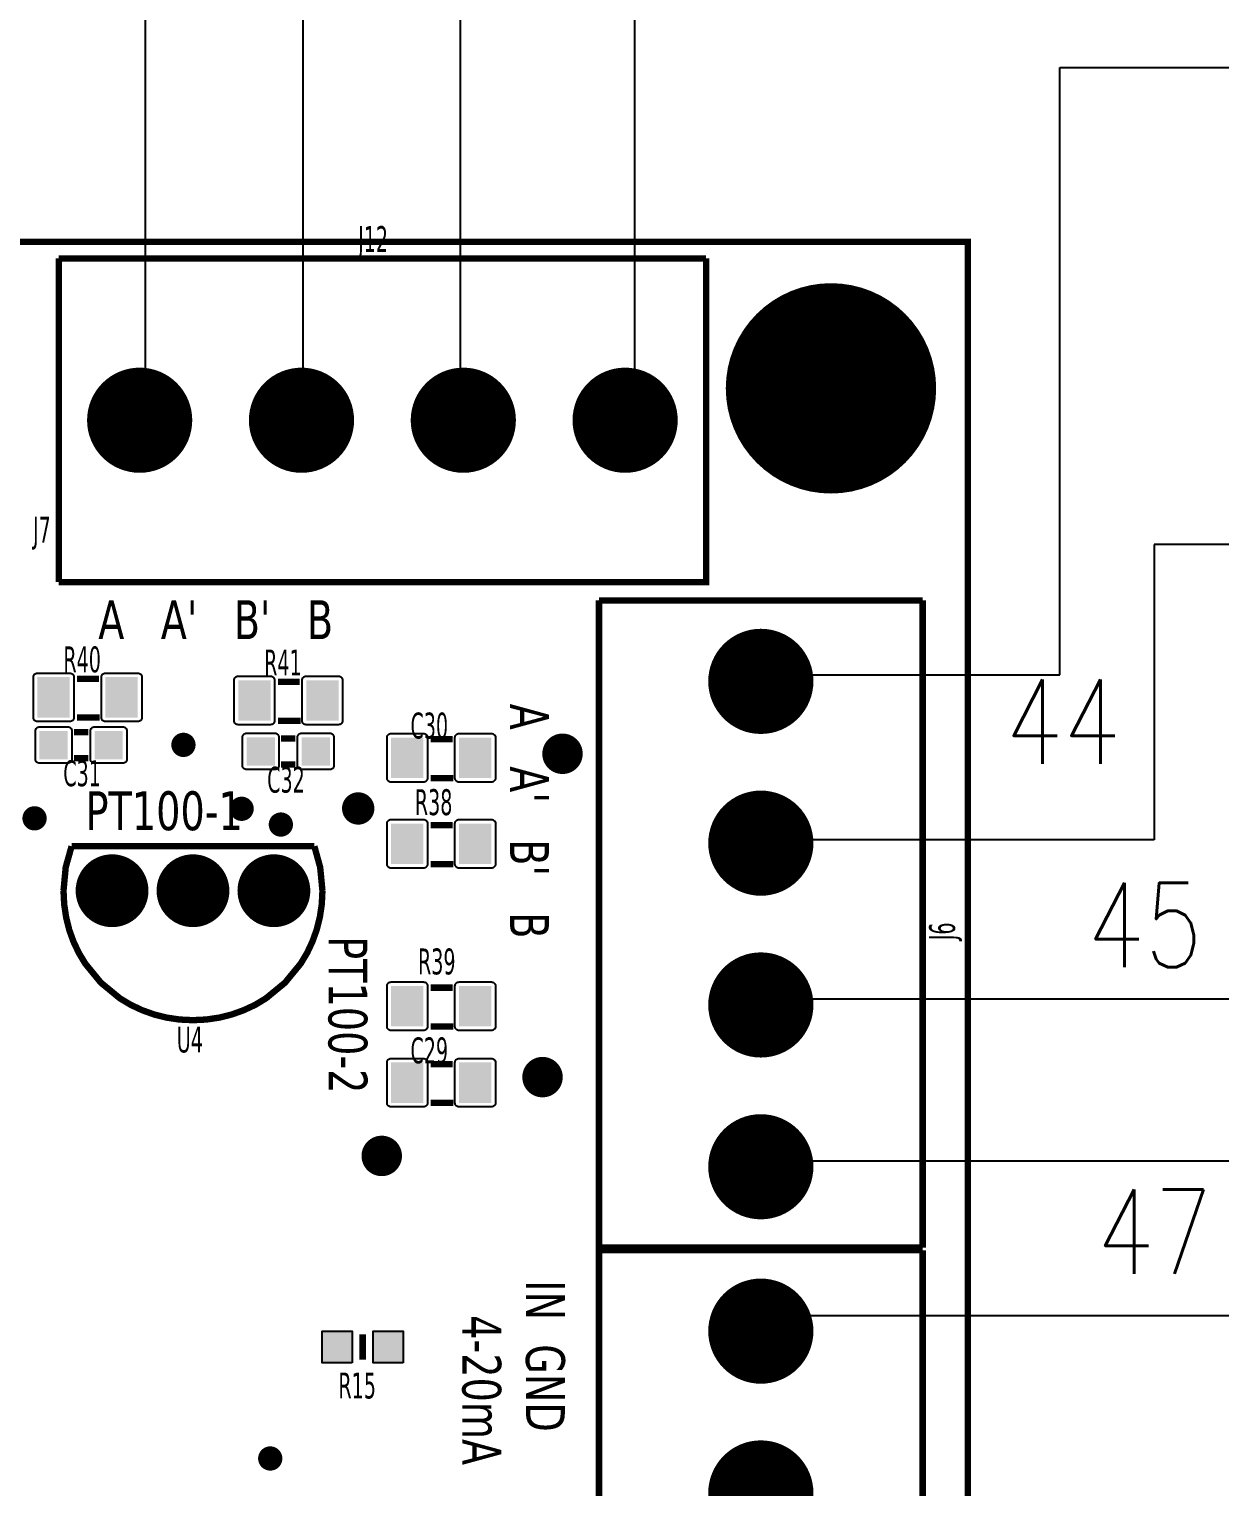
# Model space of a CAD drawing. Header units: millimetres. Extents: x 124 to 302, y 105 to 223.
# Drawn here: x 137.292 to 139.058, y 109.151 to 111.313 of the extents above; entities that cross this region are included whole.
import ezdxf
from ezdxf.enums import TextEntityAlignment as Align

# ---------------------------------------------------------------- set-up
doc = ezdxf.new("R2010")
doc.units = ezdxf.units.MM
for name, color, linetype in [('DESC', 250, 'Continuous'), ('WIREFIXED', 7, 'Continuous'), ('WIRES', 7, 'Continuous')]:
    doc.layers.add(name, color=color, linetype=linetype)
doc.styles.get("Standard").update_dxf_attribs({"font": 'tahoma.ttf'})
doc.styles.add('WD', font='romans.shx')

# ---------------------------------------------------------------- blocks, each defined once
blk = doc.blocks.new('RPAD')
blk.add_trace([(-0.5, -0.5), (-0.5, 0.5), (0.5, -0.5), (0.5, 0.5)])
blk = doc.blocks.new('EPAD')
at = {"const_width": 0.5}
blk.add_lwpolyline([(-0.25, 0, 1), (0.25, 0, 1)], format="xyb", close=True, dxfattribs=at)
blk = doc.blocks.new('oard')
at = {"const_width": 0.00787}
for points in [[(155.9889, 119.4043), (162.6345, 119.4043), (162.6345, 122.5185), (155.9889, 122.5185), (155.9889, 119.4043)], [(155.9889, 119.4043), (162.6345, 119.4043), (162.6345, 122.5185), (155.9889, 122.5185), (155.9889, 119.4043)], [(155.9889, 119.4043), (162.6345, 119.4043), (162.6345, 122.5185), (155.9889, 122.5185), (155.9889, 119.4043)], [(161.5109, 122.498), (161.5109, 122.098)], [(162.3109, 122.498), (162.3109, 122.098), (161.5109, 122.098)], [(161.5109, 122.498), (162.3109, 122.498)], [(161.5109, 122.498), (161.5109, 122.098)], [(162.3109, 122.498), (162.3109, 122.098), (161.5109, 122.098)], [(161.5109, 122.498), (162.3109, 122.498)], [(161.5109, 122.498), (161.5109, 122.098)], [(162.3109, 122.498), (162.3109, 122.098), (161.5109, 122.098)], [(161.5109, 122.498), (162.3109, 122.498)], [(162.5786, 122.0752), (162.1786, 122.0752)], [(162.5786, 121.2752), (162.1786, 121.2752), (162.1786, 122.0752)], [(162.5786, 122.0752), (162.1786, 122.0752)], [(162.5786, 121.2752), (162.1786, 121.2752), (162.1786, 122.0752)], [(162.5786, 122.0752), (162.1786, 122.0752)], [(162.5786, 121.2752), (162.1786, 121.2752), (162.1786, 122.0752)], [(162.5786, 122.0752), (162.5786, 121.2752)], [(162.5786, 122.0752), (162.5786, 121.2752)], [(162.5786, 122.0752), (162.5786, 121.2752)], [(161.5336, 121.9785), (161.5606, 121.9785)], [(161.5336, 121.9785), (161.5606, 121.9785)], [(161.5336, 121.9785), (161.5606, 121.9785)], [(161.7817, 121.9746), (161.8087, 121.9746)], [(161.7817, 121.9746), (161.8087, 121.9746)], [(161.7817, 121.9746), (161.8087, 121.9746)], [(161.5336, 121.9305), (161.5616, 121.9305)], [(161.5336, 121.9305), (161.5616, 121.9305)], [(161.5336, 121.9305), (161.5616, 121.9305)], [(161.5296, 121.9124), (161.5476, 121.9124)], [(161.5296, 121.9124), (161.5476, 121.9124)], [(161.5296, 121.9124), (161.5476, 121.9124)], [(161.7817, 121.9266), (161.8097, 121.9266)], [(161.7817, 121.9266), (161.8097, 121.9266)], [(161.7817, 121.9266), (161.8097, 121.9266)], [(161.7855, 121.9046), (161.8035, 121.9046)], [(161.7855, 121.9046), (161.8035, 121.9046)], [(161.7855, 121.9046), (161.8035, 121.9046)], [(161.9706, 121.9037), (161.9976, 121.9037)], [(161.9706, 121.9037), (161.9976, 121.9037)], [(161.9706, 121.9037), (161.9976, 121.9037)], [(161.5296, 121.8804), (161.5476, 121.8804)], [(161.5296, 121.8804), (161.5476, 121.8804)], [(161.5296, 121.8804), (161.5476, 121.8804)], [(161.7855, 121.8726), (161.8035, 121.8726)], [(161.7855, 121.8726), (161.8035, 121.8726)], [(161.7855, 121.8726), (161.8035, 121.8726)], [(161.9706, 121.8557), (161.9986, 121.8557)], [(161.9706, 121.8557), (161.9986, 121.8557)], [(161.9706, 121.8557), (161.9986, 121.8557)], [(161.9706, 121.7974), (161.9976, 121.7974)], [(161.9706, 121.7974), (161.9976, 121.7974)], [(161.9706, 121.7974), (161.9976, 121.7974)], [(161.5168, 121.7164), (161.5195, 121.7454), (161.5268, 121.7714)], [(161.5168, 121.7164), (161.5195, 121.7454), (161.5268, 121.7714)], [(161.5168, 121.7164), (161.5195, 121.7454), (161.5268, 121.7714)], [(161.8268, 121.7714), (161.5268, 121.7714)], [(161.8268, 121.7714), (161.5268, 121.7714)], [(161.8268, 121.7714), (161.5268, 121.7714)], [(161.8368, 121.7164), (161.834, 121.7454), (161.8268, 121.7714)], [(161.8368, 121.7164), (161.834, 121.7454), (161.8268, 121.7714)], [(161.8368, 121.7164), (161.834, 121.7454), (161.8268, 121.7714)], [(161.9706, 121.7494), (161.9986, 121.7494)], [(161.9706, 121.7494), (161.9986, 121.7494)], [(161.9706, 121.7494), (161.9986, 121.7494)], [(161.5168, 121.7164), (161.5176, 121.6998), (161.52, 121.6837), (161.5238, 121.6682), (161.5291, 121.6535), (161.5358, 121.6394), (161.5437, 121.6263), (161.563, 121.6027), (161.5866, 121.5833), (161.5998, 121.5754), (161.6138, 121.5688), (161.6286, 121.5635), (161.6441, 121.5596), (161.6601, 121.5572), (161.6768, 121.5564)], [(161.5168, 121.7164), (161.5176, 121.6998), (161.52, 121.6837), (161.5238, 121.6682), (161.5291, 121.6535), (161.5358, 121.6394), (161.5437, 121.6263), (161.563, 121.6027), (161.5866, 121.5833), (161.5998, 121.5754), (161.6138, 121.5688), (161.6286, 121.5635), (161.6441, 121.5596), (161.6601, 121.5572), (161.6768, 121.5564)], [(161.5168, 121.7164), (161.5176, 121.6998), (161.52, 121.6837), (161.5238, 121.6682), (161.5291, 121.6535), (161.5358, 121.6394), (161.5437, 121.6263), (161.563, 121.6027), (161.5866, 121.5833), (161.5998, 121.5754), (161.6138, 121.5688), (161.6286, 121.5635), (161.6441, 121.5596), (161.6601, 121.5572), (161.6768, 121.5564)], [(161.8368, 121.7164), (161.836, 121.6998), (161.8336, 121.6837), (161.8297, 121.6682), (161.8244, 121.6535), (161.8178, 121.6394), (161.8099, 121.6263), (161.7905, 121.6027), (161.7669, 121.5833), (161.7538, 121.5754), (161.7397, 121.5688), (161.725, 121.5635), (161.7095, 121.5596), (161.6934, 121.5572), (161.6768, 121.5564)], [(161.8368, 121.7164), (161.836, 121.6998), (161.8336, 121.6837), (161.8297, 121.6682), (161.8244, 121.6535), (161.8178, 121.6394), (161.8099, 121.6263), (161.7905, 121.6027), (161.7669, 121.5833), (161.7538, 121.5754), (161.7397, 121.5688), (161.725, 121.5635), (161.7095, 121.5596), (161.6934, 121.5572), (161.6768, 121.5564)], [(161.8368, 121.7164), (161.836, 121.6998), (161.8336, 121.6837), (161.8297, 121.6682), (161.8244, 121.6535), (161.8178, 121.6394), (161.8099, 121.6263), (161.7905, 121.6027), (161.7669, 121.5833), (161.7538, 121.5754), (161.7397, 121.5688), (161.725, 121.5635), (161.7095, 121.5596), (161.6934, 121.5572), (161.6768, 121.5564)], [(161.9706, 121.5966), (161.9976, 121.5966)], [(161.9706, 121.5966), (161.9976, 121.5966)], [(161.9706, 121.5966), (161.9976, 121.5966)], [(161.9706, 121.5486), (161.9986, 121.5486)], [(161.9706, 121.5486), (161.9986, 121.5486)], [(161.9706, 121.5486), (161.9986, 121.5486)], [(161.9706, 121.5021), (161.9976, 121.5021)], [(161.9706, 121.5021), (161.9976, 121.5021)], [(161.9706, 121.5021), (161.9976, 121.5021)], [(161.9706, 121.4541), (161.9986, 121.4541)], [(161.9706, 121.4541), (161.9986, 121.4541)], [(161.9706, 121.4541), (161.9986, 121.4541)], [(162.5786, 121.272), (162.1786, 121.272)], [(162.1786, 121.272), (162.1786, 120.872)], [(162.5786, 121.272), (162.1786, 121.272)], [(162.1786, 121.272), (162.1786, 120.872)], [(162.5786, 121.272), (162.1786, 121.272)], [(162.1786, 121.272), (162.1786, 120.872)], [(162.5786, 121.272), (162.5786, 120.872)], [(162.5786, 121.272), (162.5786, 120.872)], [(162.5786, 121.272), (162.5786, 120.872)], [(161.8865, 121.1366), (161.8865, 121.1681)], [(161.8865, 121.1366), (161.8865, 121.1681)], [(161.8865, 121.1366), (161.8865, 121.1681)]]:
    blk.add_lwpolyline(points, dxfattribs=at)
for points in [[(161.4846, 121.9855), (161.5246, 121.9855), (161.5256, 121.9854), (161.5266, 121.9851), (161.5274, 121.9847), (161.5282, 121.9841), (161.5288, 121.9833), (161.5292, 121.9825), (161.5295, 121.9815), (161.5296, 121.9805), (161.5296, 121.9305), (161.5295, 121.9295), (161.5292, 121.9285), (161.5288, 121.9277), (161.5282, 121.9269), (161.5274, 121.9263), (161.5266, 121.9259), (161.5256, 121.9256), (161.5246, 121.9255), (161.4846, 121.9255), (161.4836, 121.9256), (161.4827, 121.9259), (161.4818, 121.9263), (161.4811, 121.9269), (161.4805, 121.9277), (161.48, 121.9285), (161.4797, 121.9295), (161.4796, 121.9305), (161.4796, 121.9805), (161.4797, 121.9815), (161.48, 121.9825), (161.4805, 121.9833), (161.4811, 121.9841), (161.4818, 121.9847), (161.4827, 121.9851), (161.4836, 121.9854), (161.4846, 121.9855)], [(161.5686, 121.9855), (161.6086, 121.9855), (161.6096, 121.9854), (161.6106, 121.9851), (161.6114, 121.9847), (161.6122, 121.9841), (161.6128, 121.9833), (161.6132, 121.9825), (161.6135, 121.9815), (161.6136, 121.9805), (161.6136, 121.9305), (161.6135, 121.9295), (161.6132, 121.9285), (161.6128, 121.9277), (161.6122, 121.9269), (161.6114, 121.9263), (161.6106, 121.9259), (161.6096, 121.9256), (161.6086, 121.9255), (161.5686, 121.9255), (161.5676, 121.9256), (161.5667, 121.9259), (161.5658, 121.9263), (161.5651, 121.9269), (161.5645, 121.9277), (161.564, 121.9285), (161.5637, 121.9295), (161.5636, 121.9305), (161.5636, 121.9805), (161.5637, 121.9815), (161.564, 121.9825), (161.5645, 121.9833), (161.5651, 121.9841), (161.5658, 121.9847), (161.5667, 121.9851), (161.5676, 121.9854), (161.5686, 121.9855)], [(161.7327, 121.9816), (161.7727, 121.9816), (161.7737, 121.9815), (161.7746, 121.9812), (161.7755, 121.9807), (161.7762, 121.9801), (161.7768, 121.9794), (161.7773, 121.9785), (161.7776, 121.9776), (161.7777, 121.9766), (161.7777, 121.9266), (161.7776, 121.9255), (161.7773, 121.9246), (161.7768, 121.9237), (161.7762, 121.923), (161.7755, 121.9224), (161.7746, 121.922), (161.7737, 121.9217), (161.7727, 121.9216), (161.7327, 121.9216), (161.7316, 121.9217), (161.7307, 121.922), (161.7298, 121.9224), (161.7291, 121.923), (161.7285, 121.9237), (161.728, 121.9246), (161.7278, 121.9255), (161.7277, 121.9266), (161.7277, 121.9766), (161.7278, 121.9776), (161.728, 121.9785), (161.7285, 121.9794), (161.7291, 121.9801), (161.7298, 121.9807), (161.7307, 121.9812), (161.7316, 121.9815), (161.7327, 121.9816)], [(161.8167, 121.9816), (161.8567, 121.9816), (161.8577, 121.9815), (161.8586, 121.9812), (161.8595, 121.9807), (161.8602, 121.9801), (161.8608, 121.9794), (161.8613, 121.9785), (161.8616, 121.9776), (161.8617, 121.9766), (161.8617, 121.9266), (161.8616, 121.9255), (161.8613, 121.9246), (161.8608, 121.9237), (161.8602, 121.923), (161.8595, 121.9224), (161.8586, 121.922), (161.8577, 121.9217), (161.8567, 121.9216), (161.8167, 121.9216), (161.8156, 121.9217), (161.8147, 121.922), (161.8138, 121.9224), (161.8131, 121.923), (161.8125, 121.9237), (161.812, 121.9246), (161.8118, 121.9255), (161.8117, 121.9266), (161.8117, 121.9766), (161.8118, 121.9776), (161.812, 121.9785), (161.8125, 121.9794), (161.8131, 121.9801), (161.8138, 121.9807), (161.8147, 121.9812), (161.8156, 121.9815), (161.8167, 121.9816)], [(161.4871, 121.9189), (161.5221, 121.9189), (161.5231, 121.9188), (161.5241, 121.9186), (161.5249, 121.9181), (161.5257, 121.9175), (161.5263, 121.9168), (161.5267, 121.9159), (161.527, 121.915), (161.5271, 121.9139), (161.5271, 121.8789), (161.527, 121.8779), (161.5267, 121.877), (161.5263, 121.8761), (161.5257, 121.8754), (161.5249, 121.8748), (161.5241, 121.8743), (161.5231, 121.874), (161.5221, 121.8739), (161.4871, 121.8739), (161.4861, 121.874), (161.4852, 121.8743), (161.4843, 121.8748), (161.4836, 121.8754), (161.483, 121.8761), (161.4825, 121.877), (161.4822, 121.8779), (161.4821, 121.8789), (161.4821, 121.9139), (161.4822, 121.915), (161.4825, 121.9159), (161.483, 121.9168), (161.4836, 121.9175), (161.4843, 121.9181), (161.4852, 121.9186), (161.4861, 121.9188), (161.4871, 121.9189)], [(161.5551, 121.9189), (161.5901, 121.9189), (161.5911, 121.9188), (161.5921, 121.9186), (161.5929, 121.9181), (161.5937, 121.9175), (161.5943, 121.9168), (161.5947, 121.9159), (161.595, 121.915), (161.5951, 121.9139), (161.5951, 121.8789), (161.595, 121.8779), (161.5947, 121.877), (161.5943, 121.8761), (161.5937, 121.8754), (161.5929, 121.8748), (161.5921, 121.8743), (161.5911, 121.874), (161.5901, 121.8739), (161.5551, 121.8739), (161.5541, 121.874), (161.5532, 121.8743), (161.5523, 121.8748), (161.5516, 121.8754), (161.551, 121.8761), (161.5505, 121.877), (161.5502, 121.8779), (161.5501, 121.8789), (161.5501, 121.9139), (161.5502, 121.915), (161.5505, 121.9159), (161.551, 121.9168), (161.5516, 121.9175), (161.5523, 121.9181), (161.5532, 121.9186), (161.5541, 121.9188), (161.5551, 121.9189)], [(161.743, 121.9111), (161.778, 121.9111), (161.7791, 121.911), (161.78, 121.9107), (161.7808, 121.9102), (161.7816, 121.9096), (161.7822, 121.9089), (161.7826, 121.908), (161.7829, 121.9071), (161.783, 121.9061), (161.783, 121.8711), (161.7829, 121.8701), (161.7826, 121.8691), (161.7822, 121.8683), (161.7816, 121.8675), (161.7808, 121.8669), (161.78, 121.8665), (161.7791, 121.8662), (161.778, 121.8661), (161.743, 121.8661), (161.742, 121.8662), (161.7411, 121.8665), (161.7402, 121.8669), (161.7395, 121.8675), (161.7389, 121.8683), (161.7384, 121.8691), (161.7381, 121.8701), (161.738, 121.8711), (161.738, 121.9061), (161.7381, 121.9071), (161.7384, 121.908), (161.7389, 121.9089), (161.7395, 121.9096), (161.7402, 121.9102), (161.7411, 121.9107), (161.742, 121.911), (161.743, 121.9111)], [(161.811, 121.9111), (161.846, 121.9111), (161.8471, 121.911), (161.848, 121.9107), (161.8488, 121.9102), (161.8496, 121.9096), (161.8502, 121.9089), (161.8506, 121.908), (161.8509, 121.9071), (161.851, 121.9061), (161.851, 121.8711), (161.8509, 121.8701), (161.8506, 121.8691), (161.8502, 121.8683), (161.8496, 121.8675), (161.8488, 121.8669), (161.848, 121.8665), (161.8471, 121.8662), (161.846, 121.8661), (161.811, 121.8661), (161.81, 121.8662), (161.8091, 121.8665), (161.8082, 121.8669), (161.8075, 121.8675), (161.8069, 121.8683), (161.8064, 121.8691), (161.8061, 121.8701), (161.806, 121.8711), (161.806, 121.9061), (161.8061, 121.9071), (161.8064, 121.908), (161.8069, 121.9089), (161.8075, 121.9096), (161.8082, 121.9102), (161.8091, 121.9107), (161.81, 121.911), (161.811, 121.9111)], [(161.9216, 121.9107), (161.9616, 121.9107), (161.9627, 121.9106), (161.9636, 121.9103), (161.9644, 121.9099), (161.9652, 121.9093), (161.9658, 121.9085), (161.9662, 121.9077), (161.9665, 121.9067), (161.9666, 121.9057), (161.9666, 121.8557), (161.9665, 121.8547), (161.9662, 121.8537), (161.9658, 121.8529), (161.9652, 121.8521), (161.9644, 121.8515), (161.9636, 121.8511), (161.9627, 121.8508), (161.9616, 121.8507), (161.9216, 121.8507), (161.9206, 121.8508), (161.9197, 121.8511), (161.9188, 121.8515), (161.9181, 121.8521), (161.9175, 121.8529), (161.917, 121.8537), (161.9167, 121.8547), (161.9166, 121.8557), (161.9166, 121.9057), (161.9167, 121.9067), (161.917, 121.9077), (161.9175, 121.9085), (161.9181, 121.9093), (161.9188, 121.9099), (161.9197, 121.9103), (161.9206, 121.9106), (161.9216, 121.9107)], [(162.0056, 121.9107), (162.0456, 121.9107), (162.0467, 121.9106), (162.0476, 121.9103), (162.0484, 121.9099), (162.0492, 121.9093), (162.0498, 121.9085), (162.0502, 121.9077), (162.0505, 121.9067), (162.0506, 121.9057), (162.0506, 121.8557), (162.0505, 121.8547), (162.0502, 121.8537), (162.0498, 121.8529), (162.0492, 121.8521), (162.0484, 121.8515), (162.0476, 121.8511), (162.0467, 121.8508), (162.0456, 121.8507), (162.0056, 121.8507), (162.0046, 121.8508), (162.0037, 121.8511), (162.0028, 121.8515), (162.0021, 121.8521), (162.0015, 121.8529), (162.001, 121.8537), (162.0007, 121.8547), (162.0006, 121.8557), (162.0006, 121.9057), (162.0007, 121.9067), (162.001, 121.9077), (162.0015, 121.9085), (162.0021, 121.9093), (162.0028, 121.9099), (162.0037, 121.9103), (162.0046, 121.9106), (162.0056, 121.9107)], [(161.9216, 121.8044), (161.9616, 121.8044), (161.9627, 121.8043), (161.9636, 121.804), (161.9644, 121.8036), (161.9652, 121.803), (161.9658, 121.8022), (161.9662, 121.8014), (161.9665, 121.8004), (161.9666, 121.7994), (161.9666, 121.7494), (161.9665, 121.7484), (161.9662, 121.7474), (161.9658, 121.7466), (161.9652, 121.7458), (161.9644, 121.7452), (161.9636, 121.7448), (161.9627, 121.7445), (161.9616, 121.7444), (161.9216, 121.7444), (161.9206, 121.7445), (161.9197, 121.7448), (161.9188, 121.7452), (161.9181, 121.7458), (161.9175, 121.7466), (161.917, 121.7474), (161.9167, 121.7484), (161.9166, 121.7494), (161.9166, 121.7994), (161.9167, 121.8004), (161.917, 121.8014), (161.9175, 121.8022), (161.9181, 121.803), (161.9188, 121.8036), (161.9197, 121.804), (161.9206, 121.8043), (161.9216, 121.8044)], [(162.0056, 121.8044), (162.0456, 121.8044), (162.0467, 121.8043), (162.0476, 121.804), (162.0484, 121.8036), (162.0492, 121.803), (162.0498, 121.8022), (162.0502, 121.8014), (162.0505, 121.8004), (162.0506, 121.7994), (162.0506, 121.7494), (162.0505, 121.7484), (162.0502, 121.7474), (162.0498, 121.7466), (162.0492, 121.7458), (162.0484, 121.7452), (162.0476, 121.7448), (162.0467, 121.7445), (162.0456, 121.7444), (162.0056, 121.7444), (162.0046, 121.7445), (162.0037, 121.7448), (162.0028, 121.7452), (162.0021, 121.7458), (162.0015, 121.7466), (162.001, 121.7474), (162.0007, 121.7484), (162.0006, 121.7494), (162.0006, 121.7994), (162.0007, 121.8004), (162.001, 121.8014), (162.0015, 121.8022), (162.0021, 121.803), (162.0028, 121.8036), (162.0037, 121.804), (162.0046, 121.8043), (162.0056, 121.8044)], [(161.9216, 121.6036), (161.9616, 121.6036), (161.9627, 121.6035), (161.9636, 121.6032), (161.9644, 121.6028), (161.9652, 121.6022), (161.9658, 121.6014), (161.9662, 121.6006), (161.9665, 121.5996), (161.9666, 121.5986), (161.9666, 121.5486), (161.9665, 121.5476), (161.9662, 121.5466), (161.9658, 121.5458), (161.9652, 121.5451), (161.9644, 121.5445), (161.9636, 121.544), (161.9627, 121.5437), (161.9616, 121.5436), (161.9216, 121.5436), (161.9206, 121.5437), (161.9197, 121.544), (161.9188, 121.5445), (161.9181, 121.5451), (161.9175, 121.5458), (161.917, 121.5466), (161.9167, 121.5476), (161.9166, 121.5486), (161.9166, 121.5986), (161.9167, 121.5996), (161.917, 121.6006), (161.9175, 121.6014), (161.9181, 121.6022), (161.9188, 121.6028), (161.9197, 121.6032), (161.9206, 121.6035), (161.9216, 121.6036)], [(162.0056, 121.6036), (162.0456, 121.6036), (162.0467, 121.6035), (162.0476, 121.6032), (162.0484, 121.6028), (162.0492, 121.6022), (162.0498, 121.6014), (162.0502, 121.6006), (162.0505, 121.5996), (162.0506, 121.5986), (162.0506, 121.5486), (162.0505, 121.5476), (162.0502, 121.5466), (162.0498, 121.5458), (162.0492, 121.5451), (162.0484, 121.5445), (162.0476, 121.544), (162.0467, 121.5437), (162.0456, 121.5436), (162.0056, 121.5436), (162.0046, 121.5437), (162.0037, 121.544), (162.0028, 121.5445), (162.0021, 121.5451), (162.0015, 121.5458), (162.001, 121.5466), (162.0007, 121.5476), (162.0006, 121.5486), (162.0006, 121.5986), (162.0007, 121.5996), (162.001, 121.6006), (162.0015, 121.6014), (162.0021, 121.6022), (162.0028, 121.6028), (162.0037, 121.6032), (162.0046, 121.6035), (162.0056, 121.6036)], [(161.9216, 121.5091), (161.9616, 121.5091), (161.9627, 121.509), (161.9636, 121.5087), (161.9644, 121.5083), (161.9652, 121.5077), (161.9658, 121.5069), (161.9662, 121.5061), (161.9665, 121.5051), (161.9666, 121.5041), (161.9666, 121.4541), (161.9665, 121.4531), (161.9662, 121.4522), (161.9658, 121.4513), (161.9652, 121.4506), (161.9644, 121.45), (161.9636, 121.4495), (161.9627, 121.4492), (161.9616, 121.4491), (161.9216, 121.4491), (161.9206, 121.4492), (161.9197, 121.4495), (161.9188, 121.45), (161.9181, 121.4506), (161.9175, 121.4513), (161.917, 121.4522), (161.9167, 121.4531), (161.9166, 121.4541), (161.9166, 121.5041), (161.9167, 121.5051), (161.917, 121.5061), (161.9175, 121.5069), (161.9181, 121.5077), (161.9188, 121.5083), (161.9197, 121.5087), (161.9206, 121.509), (161.9216, 121.5091)], [(162.0056, 121.5091), (162.0456, 121.5091), (162.0467, 121.509), (162.0476, 121.5087), (162.0484, 121.5083), (162.0492, 121.5077), (162.0498, 121.5069), (162.0502, 121.5061), (162.0505, 121.5051), (162.0506, 121.5041), (162.0506, 121.4541), (162.0505, 121.4531), (162.0502, 121.4522), (162.0498, 121.4513), (162.0492, 121.4506), (162.0484, 121.45), (162.0476, 121.4495), (162.0467, 121.4492), (162.0456, 121.4491), (162.0056, 121.4491), (162.0046, 121.4492), (162.0037, 121.4495), (162.0028, 121.45), (162.0021, 121.4506), (162.0015, 121.4513), (162.001, 121.4522), (162.0007, 121.4531), (162.0006, 121.4541), (162.0006, 121.5041), (162.0007, 121.5051), (162.001, 121.5061), (162.0015, 121.5069), (162.0021, 121.5077), (162.0028, 121.5083), (162.0037, 121.5087), (162.0046, 121.509), (162.0056, 121.5091)], [(161.8735, 121.1329), (161.8365, 121.1329), (161.8365, 121.1719), (161.8735, 121.1719), (161.8735, 121.1329)], [(161.9365, 121.1329), (161.8995, 121.1329), (161.8995, 121.1719), (161.9365, 121.1719), (161.9365, 121.1329)]]:
    blk.add_lwpolyline(points, close=True)
for name, p, xscale, yscale in [('EPAD', (162.4653, 122.3374), 0.26, 0.26), ('EPAD', (161.6109, 122.298), 0.13, 0.13), ('EPAD', (161.8109, 122.298), 0.13, 0.13), ('EPAD', (162.0109, 122.298), 0.13, 0.13), ('EPAD', (162.2109, 122.298), 0.13, 0.13), ('EPAD', (162.3786, 121.9752), 0.13, 0.13), ('RPAD', (161.5046, 121.9555), 0.04, 0.05), ('RPAD', (161.5886, 121.9555), 0.04, 0.05), ('RPAD', (161.7527, 121.9516), 0.04, 0.05), ('RPAD', (161.8367, 121.9516), 0.04, 0.05), ('RPAD', (161.5046, 121.8964), 0.035, 0.035), ('RPAD', (161.5726, 121.8964), 0.035, 0.035), ('EPAD', (161.665, 121.8967), 0.03, 0.03), ('RPAD', (161.7605, 121.8886), 0.035, 0.035), ('RPAD', (161.8285, 121.8886), 0.035, 0.035), ('RPAD', (161.9416, 121.8807), 0.04, 0.05), ('RPAD', (162.0256, 121.8807), 0.04, 0.05), ('EPAD', (162.1335, 121.8857), 0.05, 0.05), ('EPAD', (161.7369, 121.8177), 0.03, 0.03), ('EPAD', (161.881, 121.8181), 0.04, 0.04), ('EPAD', (162.3786, 121.7752), 0.13, 0.13), ('EPAD', (161.481, 121.8059), 0.03, 0.03), ('EPAD', (161.7854, 121.7982), 0.03, 0.03), ('RPAD', (161.9416, 121.7744), 0.04, 0.05), ('RPAD', (162.0256, 121.7744), 0.04, 0.05), ('EPAD', (161.5768, 121.7164), 0.09, 0.09), ('EPAD', (161.6768, 121.7164), 0.09, 0.09), ('EPAD', (161.7768, 121.7164), 0.09, 0.09), ('EPAD', (162.3786, 121.5752), 0.13, 0.13), ('RPAD', (161.9416, 121.5736), 0.04, 0.05), ('RPAD', (162.0256, 121.5736), 0.04, 0.05), ('RPAD', (161.9416, 121.4791), 0.04, 0.05), ('RPAD', (162.0256, 121.4791), 0.04, 0.05), ('EPAD', (162.1088, 121.486), 0.05, 0.05), ('EPAD', (162.3786, 121.3752), 0.13, 0.13), ('EPAD', (161.9101, 121.3886), 0.05, 0.05), ('EPAD', (162.3786, 121.172), 0.13, 0.13), ('EPAD', (162.3786, 120.972), 0.13, 0.13), ('EPAD', (161.7723, 121.0146), 0.03, 0.03)]:
    blk.add_blockref(name, p, dxfattribs=dict(xscale=xscale, yscale=yscale))
at = {"xscale": 0.037, "yscale": 0.039, "rotation": 180}
for p in [(161.855, 121.1524), (161.918, 121.1524)]:
    blk.add_blockref('RPAD', p, dxfattribs=at)
for s, height, width, p in [('J12', 0.032, 0.625, (161.8809, 122.506)), ('J12', 0.032, 0.625, (161.8809, 122.506)), ('J12', 0.032, 0.625, (161.8809, 122.506)), ('J7', 0.032, 0.625, (161.4791, 122.1467)), ('J7', 0.032, 0.625, (161.4791, 122.1467)), ('J7', 0.032, 0.625, (161.4791, 122.1467)), ("A   A'   B'   B", 0.048, 0.833333, (161.5597, 122.0275)), ("A   A'   B'   B", 0.048, 0.833333, (161.5597, 122.0275)), ("A   A'   B'   B", 0.048, 0.833333, (161.5597, 122.0275)), ('R40', 0.032, 0.625, (161.5166, 121.9864)), ('R40', 0.032, 0.625, (161.5166, 121.9864)), ('R40', 0.032, 0.625, (161.5166, 121.9864)), ('R41', 0.032, 0.625, (161.7647, 121.9825)), ('R41', 0.032, 0.625, (161.7647, 121.9825)), ('R41', 0.032, 0.625, (161.7647, 121.9825)), ('C30', 0.032, 0.625, (161.9456, 121.9046)), ('C30', 0.032, 0.625, (161.9456, 121.9046)), ('C30', 0.032, 0.625, (161.9456, 121.9046)), ('C31', 0.032, 0.625, (161.5165, 121.8456)), ('C31', 0.032, 0.625, (161.5165, 121.8456)), ('C31', 0.032, 0.625, (161.5165, 121.8456)), ('C32', 0.032, 0.625, (161.7685, 121.8377)), ('C32', 0.032, 0.625, (161.7685, 121.8377)), ('C32', 0.032, 0.625, (161.7685, 121.8377)), ('PT100-1', 0.048, 0.833333, (161.544, 121.7913)), ('PT100-1', 0.048, 0.833333, (161.544, 121.7913)), ('PT100-1', 0.048, 0.833333, (161.544, 121.7913)), ('R38', 0.032, 0.625, (161.951, 121.8099)), ('R38', 0.032, 0.625, (161.951, 121.8099)), ('R38', 0.032, 0.625, (161.951, 121.8099)), ('R39', 0.032, 0.625, (161.9549, 121.613)), ('R39', 0.032, 0.625, (161.9549, 121.613)), ('R39', 0.032, 0.625, (161.9549, 121.613)), ('U4', 0.032, 0.625, (161.6568, 121.5165)), ('U4', 0.032, 0.625, (161.6568, 121.5165)), ('U4', 0.032, 0.625, (161.6568, 121.5165)), ('C29', 0.032, 0.625, (161.9456, 121.5031)), ('C29', 0.032, 0.625, (161.9456, 121.5031)), ('C29', 0.032, 0.625, (161.9456, 121.5031)), ('R15', 0.032, 0.625, (161.8565, 121.0888)), ('R15', 0.032, 0.625, (161.8565, 121.0888)), ('R15', 0.032, 0.625, (161.8565, 121.0888))]:
    blk.add_text(s, height=height, dxfattribs=dict(width=width)).set_placement(p)
for s, height, rotation, width, p in [("A   A'   B'   B", 0.048, 270, 0.833333, (162.0687, 121.9476)), ("A   A'   B'   B", 0.048, 270, 0.833333, (162.0687, 121.9476)), ("A   A'   B'   B", 0.048, 270, 0.833333, (162.0687, 121.9476)), ('J6', 0.032, 90, 0.625, (162.6186, 121.6552)), ('J6', 0.032, 90, 0.625, (162.6186, 121.6552)), ('J6', 0.032, 90, 0.625, (162.6186, 121.6552)), ('PT100-2', 0.048, 270, 0.833333, (161.8443, 121.6602)), ('PT100-2', 0.048, 270, 0.833333, (161.8443, 121.6602)), ('PT100-2', 0.048, 270, 0.833333, (161.8443, 121.6602)), ('IN  GND', 0.048, 270, 0.833333, (162.0884, 121.235)), ('IN  GND', 0.048, 270, 0.833333, (162.0884, 121.235)), ('IN  GND', 0.048, 270, 0.833333, (162.0884, 121.235)), ('4-20mA', 0.048, 270, 0.833333, (162.0097, 121.1917)), ('4-20mA', 0.048, 270, 0.833333, (162.0097, 121.1917)), ('4-20mA', 0.048, 270, 0.833333, (162.0097, 121.1917))]:
    blk.add_text(s, height=height, rotation=rotation, dxfattribs=dict(width=width)).set_placement(p)
blk = doc.blocks.new('WD_WNV')
at = {"style": 'WD', "flags": 1}
for tag, p in [('W01USER', (-0.0625, 0.0938)), ('W02USER', (-0.0625, 0.0859)), ('W03USER', (-0.0625, 0.0781)), ('W04USER', (-0.0625, 0.0703)), ('W05USER', (-0.0625, 0.0625)), ('W06USER', (-0.0625, 0.0547)), ('W07USER', (-0.0625, 0.0469)), ('W08USER', (-0.0625, 0.0391)), ('W09USER', (-0.0625, 0.0312)), ('W10USER', (-0.0625, 0.0234))]:
    blk.add_attdef(tag, text='', height=0.005, dxfattribs=at).set_placement(p, align=Align.CENTER)
at = {"linetype": 'Continuous', "style": 'WD', "width": 0.8}
blk.add_attdef('WIRENO', text='', height=0.125, dxfattribs=at).set_placement((-0.05, 0), align=Align.MIDDLE_RIGHT)
blk = doc.blocks.new('WD_WNH')
at = {"linetype": 'Continuous', "style": 'WD', "width": 0.8}
blk.add_attdef('WIRENO', text='', height=0.125, dxfattribs=at).set_placement((0, 0.0625), align=Align.CENTER)
at = {"style": 'WD', "flags": 1}
for tag, p in [('W01USER', (0, 0.0781)), ('W02USER', (0, 0.0703)), ('W03USER', (0, 0.0625)), ('W04USER', (0, 0.0547)), ('W05USER', (0, 0.0469)), ('W06USER', (0, 0.0391)), ('W07USER', (0, 0.0312)), ('W08USER', (0, 0.0234)), ('W09USER', (0, 0.0156)), ('W10USER', (0, 0.0078))]:
    blk.add_attdef(tag, text='', height=0.005, dxfattribs=at).set_placement(p, align=Align.CENTER)

msp = doc.modelspace()

# ---------------------------------------------------------------- linework, layer by layer
at = {"layer": 'WIRES'}
for p, q in [((137.4642, 110.7314), (137.4642, 112.0161)), ((137.6979, 110.7633), (137.6979, 111.6127)), ((137.9316, 110.7314), (137.9316, 111.395)), ((138.19, 110.7152), (138.19, 111.347)), ((138.8201, 110.3551), (138.8201, 111.2564)), ((138.8201, 111.2564), (139.9307, 111.2564)), ((139.4565, 110.5485), (138.9604, 110.5485)), ((138.9604, 110.5485), (138.9604, 110.1105)), ((138.3357, 110.3551), (138.8201, 110.3551)), ((138.9604, 110.1105), (138.3854, 110.1105)), ((139.0819, 109.8741), (138.369, 109.8741)), ((139.8992, 109.6338), (138.4248, 109.6338)), ((139.5516, 109.4043), (138.3691, 109.4043))]:
    msp.add_line(p, q, dxfattribs=at)

# ---------------------------------------------------------------- block references
at = {"layer": 'DESC', "xscale": 1.2, "yscale": 1.2, "zscale": 1.2}
msp.add_blockref('oard', (-56.4775, -36.0246), dxfattribs=at)
at = {"layer": 'WIREFIXED'}
ref = msp.add_blockref('WD_WNV', (138.9604, 110.2857), dxfattribs=at)
ref.add_attrib('WIRENOF', '44', dxfattribs={"linetype": 'Continuous', "height": 0.125, "style": 'WD', "width": 0.8}).set_placement((138.9104, 110.2857), align=Align.MIDDLE_RIGHT)
ref = msp.add_blockref('WD_WNV', (139.0819, 109.9842), dxfattribs=at)
ref.add_attrib('WIRENOF', '45', dxfattribs={"linetype": 'Continuous', "height": 0.125, "style": 'WD', "width": 0.8}).set_placement((139.0319, 109.9842), align=Align.MIDDLE_RIGHT)
ref = msp.add_blockref('WD_WNH', (138.9604, 109.4043), dxfattribs=at)
ref.add_attrib('WIRENOF', '47', dxfattribs={"linetype": 'Continuous', "height": 0.125, "style": 'WD', "width": 0.8}).set_placement((138.9604, 109.4668), align=Align.CENTER)

doc.saveas('drawing.dxf')
